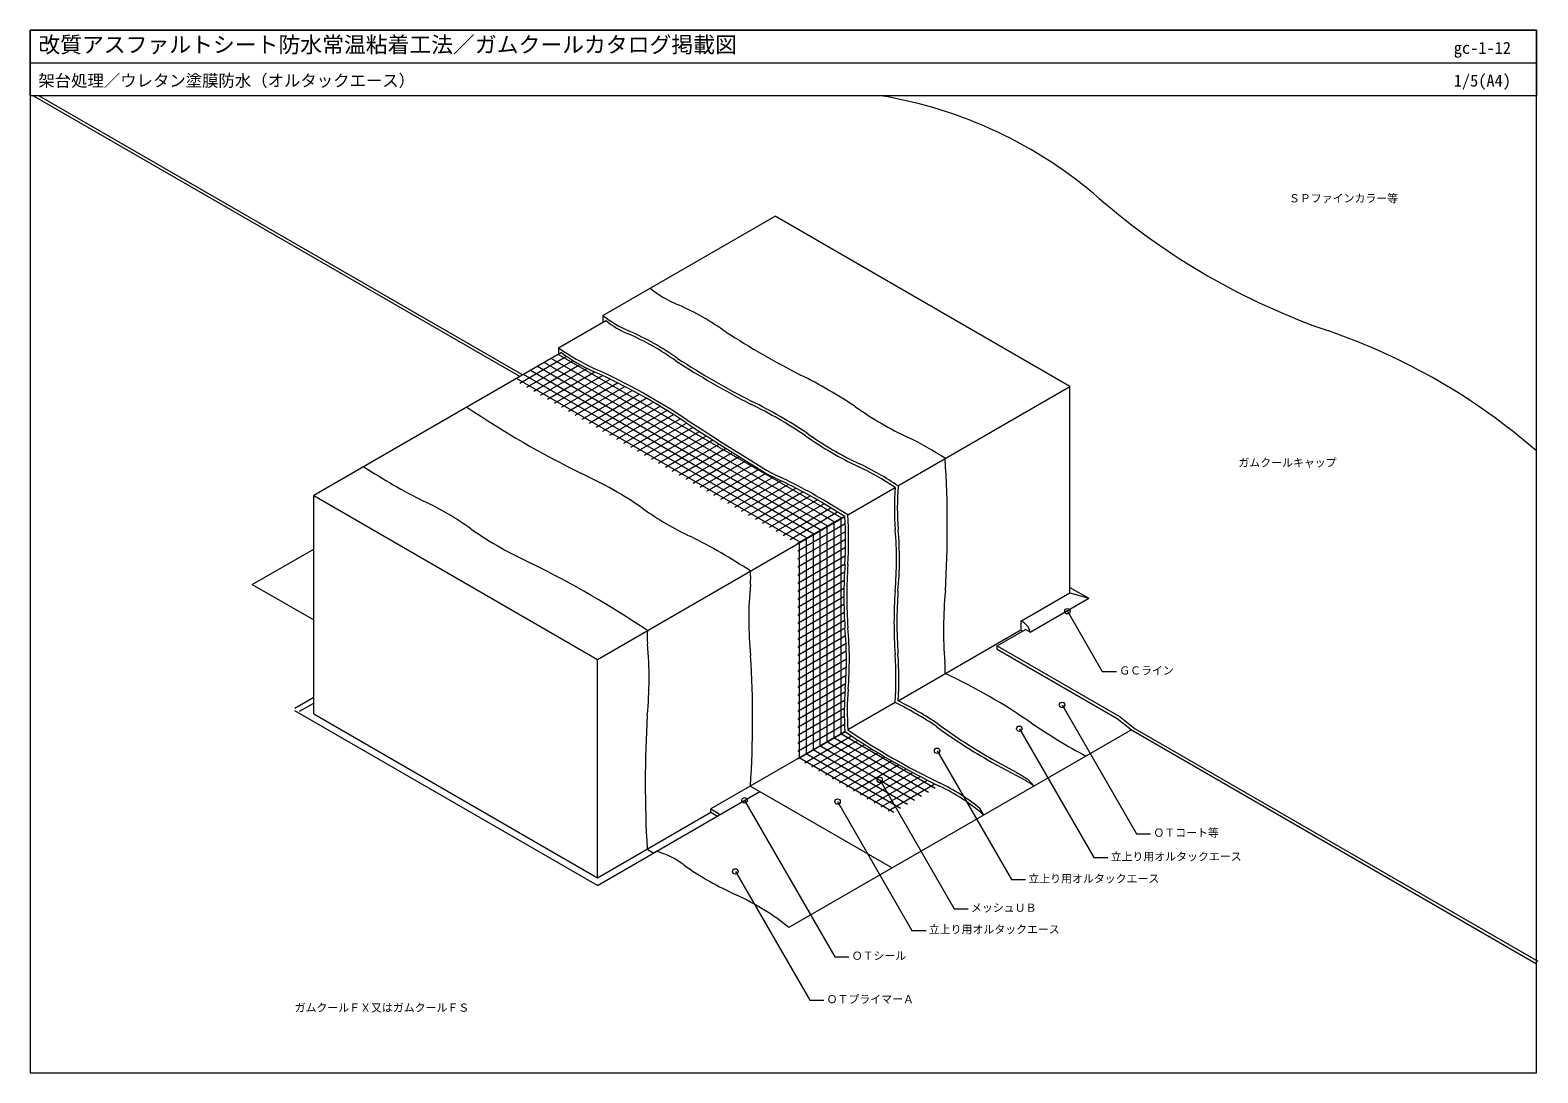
# Model space of a CAD drawing. Units: millimetres, scale not verified. Extents: x -691 to 691, y -477 to 478.
import ezdxf
from ezdxf.enums import TextEntityAlignment as Align

# ---------------------------------------------------------------- set-up
doc = ezdxf.new("R2010")
doc.units = ezdxf.units.MM
doc.header["$LTSCALE"] = 2
for name, color, linetype, lineweight in [('0-0_0', 7, 'Continuous', 18), ('0-1_WAKU', 7, 'Continuous', 18), ('0-2_KUTAI', 3, 'Continuous', 18), ('0-3_BOUSUI', 1, 'Continuous', 18), ('0-4_MOJI', 7, 'Continuous', 18), ('0-5_HATCH', 9, 'Continuous', 18)]:
    doc.layers.add(name, color=color, linetype=linetype, lineweight=lineweight)
doc.styles.add('ＭＳ ゴシック', font='')
doc.styles.get('ＭＳ ゴシック').set_extended_font_data('MS Gothic')

msp = doc.modelspace()

# ---------------------------------------------------------------- linework, layer by layer
at = {"layer": '0-0_0'}
msp.add_line((-690.665, 447.511), (689.335, 447.511), dxfattribs=at)
at = {"layer": '0-1_WAKU'}
for points in [[(-690.665, -477.489), (689.335, -477.489), (689.335, 477.511), (-690.665, 477.511)], [(689.335, 417.511), (-690.665, 417.511), (-690.665, 477.511), (689.335, 477.511)], [(-690.665, -477.489), (689.335, -477.489), (689.335, 477.511), (-690.665, 477.511)]]:
    msp.add_lwpolyline(points, close=True, dxfattribs=at)
at = {"layer": '0-2_KUTAI'}
for p, q in [((-430.837, -148.821), (-430.837, 51.179)), ((-430.837, -148.821), (-171.03, -298.821)), ((-171.03, -298.821), (-67.107, -238.821))]:
    msp.add_line(p, q, dxfattribs=at)
for points in [[(-203.982, 182.154), (-430.837, 51.179), (-171.03, -98.821)], [(-171.03, -298.821), (-171.03, -98.821), (55.826, 32.154)]]:
    msp.add_lwpolyline(points, dxfattribs=at)
at = {"layer": '0-3_BOUSUI'}
for p, q in [((-242.044, 160.179), (-687.757, 417.511)), ((-239.446, 161.679), (-682.561, 417.511)), ((-165.877, 216.154), (-8.217, 307.179)), ((261.983, 151.179), (-8.217, 307.179)), ((-206.58, 186.654), (-163.279, 211.654)), ((-165.877, 216.154), (-165.877, 210.154)), ((-206.58, 186.654), (-206.58, 180.654)), ((147.624, 85.154), (261.983, 151.179)), ((261.983, -37.821), (261.983, 151.179)), ((104.323, 60.154), (147.624, 85.154)), ((58.424, 33.654), (101.725, 58.654)), ((58.438, 33.737), (42.239, 43.501)), ((55.826, 32.154), (40.838, 41.188)), ((-487.129, -30.222), (-430.837, 2.278)), ((-487.129, -30.222), (-430.837, -62.722)), ((216.949, -63.821), (261.983, -37.821)), ((261.983, -32.821), (279.304, -42.821)), ((261.983, -37.821), (279.304, -42.821)), ((225.609, -73.821), (279.304, -42.821)), ((104.537, -136.723), (216.949, -71.821)), ((225.609, -73.821), (221.279, -71.321)), ((-430.837, -133.821), (-448.158, -143.821)), ((-171.03, -305.821), (-448.158, -145.821)), ((-443.828, -146.321), (-430.837, -138.821)), ((101.724, -138.347), (58.422, -163.347)), ((55.826, -164.846), (-67.107, -235.821)), ((318.274, -163.321), (4.538, -344.457)), ((190.205, -192.813), (212.963, -205.19)), ((191.38, -190.384), (213.426, -202.418)), ((-171.03, -305.821), (-22.117, -219.846)), ((-30.777, -214.846), (99.127, -289.846)), ((223.435, -208.648), (229.029, -214.847)), ((-67.107, -238.821), (-61.044, -242.321)), ((183.057, -241.389), (179.692, -235.561)), ((-119.304, -275.957), (-116.706, -274.457))]:
    msp.add_line(p, q, dxfattribs=at)
for points in [[(216.949, -63.821), (216.949, -71.821), (218.681, -72.821)], [(195.298, -89.321), (195.298, -86.321), (221.279, -71.321)], [(195.298, -86.321), (307.955, -151.364), (321.682, -162.289), (690.634, -375.304)], [(195.298, -89.321), (305.357, -152.864), (318.274, -163.321), (689.335, -377.554)], [(-67.107, -238.821), (-67.107, -235.821), (-58.446, -240.821)]]:
    msp.add_lwpolyline(points, dxfattribs=at)
for centre, radius, start, end in [((22.454, 16.737), 406.164, 49.01177, 80.65474), ((706.352, 803.799), 636.517, 229.01177, 250.98823), ((-57.538, 321.575), 103.428, 231.03701, 247.63941), ((-200.623, -7.621), 255.547, 54.73465, 66.04987), ((-98.757, 302.333), 109.233, 232.08681, 246.82763), ((-115.184, 268.958), 74.812, 229.99365, 248.35003), ((-246.522, -34.121), 255.547, 54.73465, 66.04987), ((-246.522, -34.121), 258.245, 54.74783, 66.06203), ((391.284, 891.816), 821.367, 237.24796, 242.75204), ((311.188, -343.076), 576.528, 49.01177, 70.98823), ((-85.359, 357.687), 209.634, 234.67263, 245.17695), ((-110.464, 308.672), 157.329, 233.52952, 245.99299), ((-413.157, -364.492), 583.464, 56.20367, 65.73388), ((345.385, 865.316), 821.367, 237.24796, 242.75204), ((345.385, 865.316), 818.669, 237.25209, 242.75023), ((-413.157, -364.492), 580.76, 56.20184, 65.73327), ((-175.45, -226.791), 432.667, 56.14874, 63.85126), ((243.598, 933.326), 962.926, 236.30658, 243.5329), ((-221.349, -253.291), 432.667, 56.14874, 63.85126), ((-221.349, -253.291), 435.365, 56.14421, 63.84785), ((247.666, 389.664), 315.085, 234.69344, 244.8649), ((1626.806, 2760.999), 3151.597, 236.99086, 238.66057), ((1626.806, 2760.999), 3148.893, 236.9912, 238.65751), ((201.767, 363.164), 315.085, 234.69344, 244.8649), ((201.767, 363.164), 312.387, 234.68717, 244.86639), ((-0.404, -135.276), 265.522, 56.1168, 64.51752), ((-813.302, 23.125), 962.926, 356.4671, 3.69342), ((-83.583, 536.529), 548.961, 236.7046, 243.2954), ((-340.497, -268.042), 373.059, 55.44449, 65.46142), ((-210.624, -371.608), 483.356, 58.65157, 65.784), ((-210.624, -371.608), 486.06, 58.65232, 65.76413), ((-46.304, -161.776), 265.522, 56.1168, 64.51752), ((-46.304, -161.776), 268.22, 55.78232, 64.51927), ((366.637, 40.672), 265.522, 176.1168, 184.51752), ((366.637, 40.672), 262.823, 175.77891, 184.51574), ((-437.206, -185.979), 255.547, 53.95013, 65.26535), ((21.491, 245.812), 255.547, 233.95013, 245.26535), ((-313.635, 10.143), 370.116, 356.59051, 3.40949), ((-313.635, 10.143), 372.82, 356.5889, 3.62847), ((-75.218, 327.875), 373.059, 235.44449, 245.46142), ((-212.009, -6.963), 315.085, 354.69344, 4.8649), ((-212.009, -6.963), 317.783, 354.69964, 4.86342), ((-332.132, -476.696), 548.961, 56.7046, 63.2954), ((-659.312, -873.493), 962.926, 56.30658, 63.5329), ((487.515, -40.93), 432.667, 176.14874, 183.85126), ((487.515, -40.93), 429.963, 176.14735, 183.8467), ((-114.606, -23.999), 84.055, 355.80198, 4.19802), ((301.543, -61.901), 333.833, 174.54276, 185.7559), ((533.415, -65.164), 432.667, 176.14874, 183.85126), ((533.415, -65.164), 429.969, 176.15329, 183.85081), ((519.16, -71.719), 373.059, 174.53858, 184.55551), ((211.675, -77.139), 14.323, 13.39084, 68.39595), ((-41.301, -78.474), 84.055, 175.80198, 184.19802), ((-257.909, -99.131), 315.085, 355.1351, 5.30656), ((-257.909, -99.131), 317.789, 355.13659, 5.30035), ((-457.45, -116.376), 333.833, 354.2441, 5.45724), ((-960.875, -153.79), 932.1, 356.24421, 3.59272), ((-214.445, -116.276), 316.938, 356.00691, 3.98971), ((-214.419, -116.277), 319.611, 356.33229, 3.9896), ((104.923, -107.959), 42.869, 354.92985, 8.87003), ((-83.773, -606.691), 546.364, 55.31775, 64.94282), ((321.979, -146.818), 266.764, 175.49227, 183.87502), ((325.041, -146.952), 267.122, 175.51702, 183.51872), ((-36.722, -422.164), 318.482, 56.00219, 63.67022), ((917.635, -211.715), 1044.768, 176.60562, 183.33301), ((-36.722, -422.164), 315.784, 56.00301, 63.99699), ((424.161, 373.129), 651.987, 235.60175, 244.39825), ((424.274, 373.344), 649.526, 235.71848, 244.28306), ((415.626, 212.245), 463.558, 233.49345, 240.90338), ((415.662, 212.271), 460.905, 233.47768, 240.88184), ((536.653, 297.262), 550.028, 235.75343, 241.7812), ((138.532, -347.218), 160.35, 55.64091, 62.34267), ((347.224, 1.364), 243.78, 236.712, 239.48315), ((63.174, -377.52), 183.654, 50.62142, 64.43509), ((63.176, -380.52), 183.654, 49.2503, 64.43509), ((-111.339, -255.162), 22.268, 230.95695, 249.04305), ((-139.484, -350.265), 79.156, 52.94834, 73.27617), ((88.327, -28.563), 315.085, 235.1351, 245.30656), ((-130.521, -509.145), 212.986, 50.64531, 65.82685)]:
    msp.add_arc(centre, radius, start, end, dxfattribs=at)
at = {"layer": '0-4_MOJI'}
for p, q in [((215.638, -162.322), (283.757, -280.307)), ((140.231, -182.527), (208.35, -300.512)), ((87.714, -209.166), (155.832, -327.151)), ((-36.159, -227.954), (46.527, -371.17)), ((49.024, -228.991), (117.143, -346.975)), ((283.757, -280.307), (296.741, -280.307)), ((-44.602, -292.997), (23.517, -410.982)), ((208.35, -300.512), (221.334, -300.512)), ((155.832, -327.151), (168.817, -327.151)), ((117.143, -346.975), (130.127, -346.975)), ((46.527, -371.17), (59.511, -371.17)), ((23.517, -410.982), (36.501, -410.982))]:
    msp.add_line(p, q, dxfattribs=at)
for points in [[(259.688, -54.692), (291.561, -109.898), (304.545, -109.898)], [(254.799, -140.48), (322.917, -258.464), (335.902, -258.464)]]:
    msp.add_lwpolyline(points, dxfattribs=at)
for centre in [(259.688, -54.692), (254.799, -140.48), (215.638, -162.322), (140.231, -182.527), (87.714, -209.166), (-36.159, -227.954), (49.024, -228.991), (-44.602, -292.997)]:
    msp.add_circle(centre, 2.5, dxfattribs=at)
at = {"layer": '0-5_HATCH'}
for p, q in [((52.855, 30.439), (-206.953, 180.439)), ((-242.045, 154.13), (-199.288, 178.816)), ((-235.695, 150.464), (-193.321, 174.929)), ((27.455, 15.774), (-232.353, 165.774)), ((-229.345, 146.798), (-187.028, 171.23)), ((33.805, 19.44), (-226.003, 169.44)), ((-222.995, 143.131), (-180.383, 167.733)), ((40.155, 23.106), (-219.653, 173.106)), ((46.505, 26.773), (-213.303, 176.773)), ((14.755, 8.442), (-245.053, 158.442)), ((21.105, 12.108), (-238.703, 162.108)), ((-216.645, 139.465), (-173.366, 164.452)), ((-210.295, 135.799), (-166.308, 161.195)), ((-203.945, 132.133), (-159.358, 157.876)), ((-197.595, 128.467), (-152.514, 154.495)), ((-191.245, 124.801), (-145.773, 151.054)), ((-184.895, 121.134), (-139.133, 147.555)), ((-178.545, 117.468), (-132.591, 144)), ((-172.195, 113.802), (-126.144, 140.39)), ((-165.845, 110.136), (-119.792, 136.725)), ((-159.495, 106.47), (-113.531, 133.008)), ((-153.145, 102.804), (-107.359, 129.238)), ((-146.795, 99.137), (-101.276, 125.418)), ((-140.445, 95.471), (-95.279, 121.548)), ((-134.095, 91.805), (-89.353, 117.637)), ((-127.745, 88.139), (-83.368, 113.76)), ((-121.395, 84.473), (-77.366, 109.893)), ((-115.045, 80.806), (-71.349, 106.035)), ((-108.695, 77.14), (-65.316, 102.185)), ((-102.345, 73.474), (-59.267, 98.345)), ((-95.995, 69.808), (-53.202, 94.515)), ((-89.645, 66.142), (-47.121, 90.693)), ((-83.295, 62.476), (-41.025, 86.881)), ((-76.945, 58.809), (-34.911, 83.078)), ((-70.595, 55.143), (-28.782, 79.284)), ((-64.245, 51.477), (-22.637, 75.5)), ((-57.895, 47.811), (-16.475, 71.725)), ((-51.545, 44.145), (-9.985, 68.139)), ((-45.195, 40.479), (-2.958, 64.865)), ((-38.845, 36.812), (3.941, 61.515)), ((-32.495, 33.146), (10.714, 58.093)), ((-26.145, 29.48), (17.366, 54.601)), ((-19.795, 25.814), (23.9, 51.041)), ((-13.445, 22.148), (30.319, 47.415)), ((-7.095, 18.482), (36.626, 43.724)), ((-0.745, 14.815), (42.842, 39.98)), ((5.605, 11.149), (49.055, 36.235)), ((11.955, 7.483), (55.268, 32.49)), ((52.285, -166.89), (52.285, 30.11)), ((12.524, 0.48), (56.155, 25.67)), ((12.524, -6.853), (56.387, 18.471)), ((26.885, -181.555), (26.885, 15.445)), ((33.235, -177.889), (33.235, 19.111)), ((39.585, -174.223), (39.585, 22.777)), ((45.935, -170.557), (45.935, 26.443)), ((12.524, -14.185), (56.479, 11.192)), ((12.524, -21.517), (56.427, 3.83)), ((14.185, -188.887), (14.185, 8.113)), ((20.535, -185.221), (20.535, 11.779)), ((12.524, -28.85), (56.225, -3.619)), ((12.524, -36.182), (55.867, -11.158)), ((12.524, -43.514), (55.417, -18.75)), ((12.524, -50.847), (55.097, -26.267)), ((12.524, -58.179), (54.909, -33.708)), ((12.524, -65.511), (54.849, -41.076)), ((12.524, -72.844), (54.913, -48.371)), ((12.524, -80.176), (55.097, -55.597)), ((12.524, -87.508), (55.399, -62.755)), ((12.524, -94.841), (55.816, -69.846)), ((12.524, -102.173), (56.387, -76.849)), ((12.524, -109.506), (56.81, -83.937)), ((12.524, -116.838), (57.074, -91.117)), ((12.524, -124.17), (57.175, -98.391)), ((12.524, -131.503), (57.106, -105.763)), ((12.524, -138.835), (56.86, -113.238)), ((12.524, -146.167), (56.429, -120.819)), ((12.524, -153.5), (55.846, -128.488)), ((12.524, -160.832), (55.433, -136.059)), ((12.524, -168.164), (55.236, -143.505)), ((12.524, -175.497), (55.246, -150.831)), ((12.524, -182.829), (55.452, -158.045)), ((12.798, -190.004), (56.076, -165.017)), ((19.148, -193.67), (61.926, -168.972)), ((25.498, -197.336), (67.85, -172.884)), ((31.848, -201.002), (73.849, -176.753)), ((119.564, -228.047), (32.962, -178.047)), ((125.914, -224.38), (39.312, -174.38)), ((132.264, -220.714), (45.662, -170.714)), ((138.614, -217.048), (52.012, -167.048)), ((100.514, -239.045), (13.912, -189.045)), ((106.864, -235.379), (20.262, -185.379)), ((113.214, -231.713), (26.612, -181.713)), ((38.198, -204.668), (79.926, -180.577)), ((44.548, -208.335), (86.08, -184.356)), ((50.898, -212.001), (92.314, -188.089)), ((57.248, -215.667), (98.629, -191.775)), ((63.598, -219.333), (105.027, -195.414)), ((69.948, -222.999), (111.508, -199.004)), ((76.298, -226.665), (118.076, -202.545)), ((82.648, -230.332), (124.732, -206.034)), ((88.998, -233.998), (131.477, -209.472)), ((95.348, -237.664), (138.314, -212.857))]:
    msp.add_line(p, q, dxfattribs=at)

# ---------------------------------------------------------------- texts
at = {"layer": '0-1_WAKU', "style": 'ＭＳ ゴシック'}
for s, height, p in [('改質アスファルトシート防水常温粘着工法／ガムクールカタログ掲載図', 14.66, (-683.165, 452.511)), ('gc-1-12', 11, (613.611, 452.511)), ('架台処理／ウレタン塗膜防水（オルタックエース）', 11, (-683.165, 422.511)), ('1/5(A4)', 11, (613.611, 422.511))]:
    msp.add_text(s, height=height, dxfattribs=at).set_placement(p, align=Align.BOTTOM_LEFT)
at = {"layer": '0-4_MOJI', "style": 'ＭＳ ゴシック'}
for s, p in [('ＳＰファインカラー等', (462.637, 317.594)), ('ガムクールキャップ', (416.266, 75.478)), ('ＧＣライン', (307.045, -114.898)), ('ＯＴコート等', (338.402, -263.464)), ('立上り用オルタックエース', (299.241, -285.307)), ('立上り用オルタックエース', (223.834, -305.512)), ('メッシュＵＢ', (171.317, -332.151)), ('立上り用オルタックエース', (132.627, -351.975)), ('ＯＴシール', (62.011, -376.17)), ('ガムクールＦＸ又はガムクールＦＳ', (-448.361, -423.714)), ('ＯＴプライマーＡ', (39.001, -415.982))]:
    msp.add_text(s, height=7.331, dxfattribs=at).set_placement(p, align=Align.BOTTOM_LEFT)

doc.saveas('drawing.dxf')
